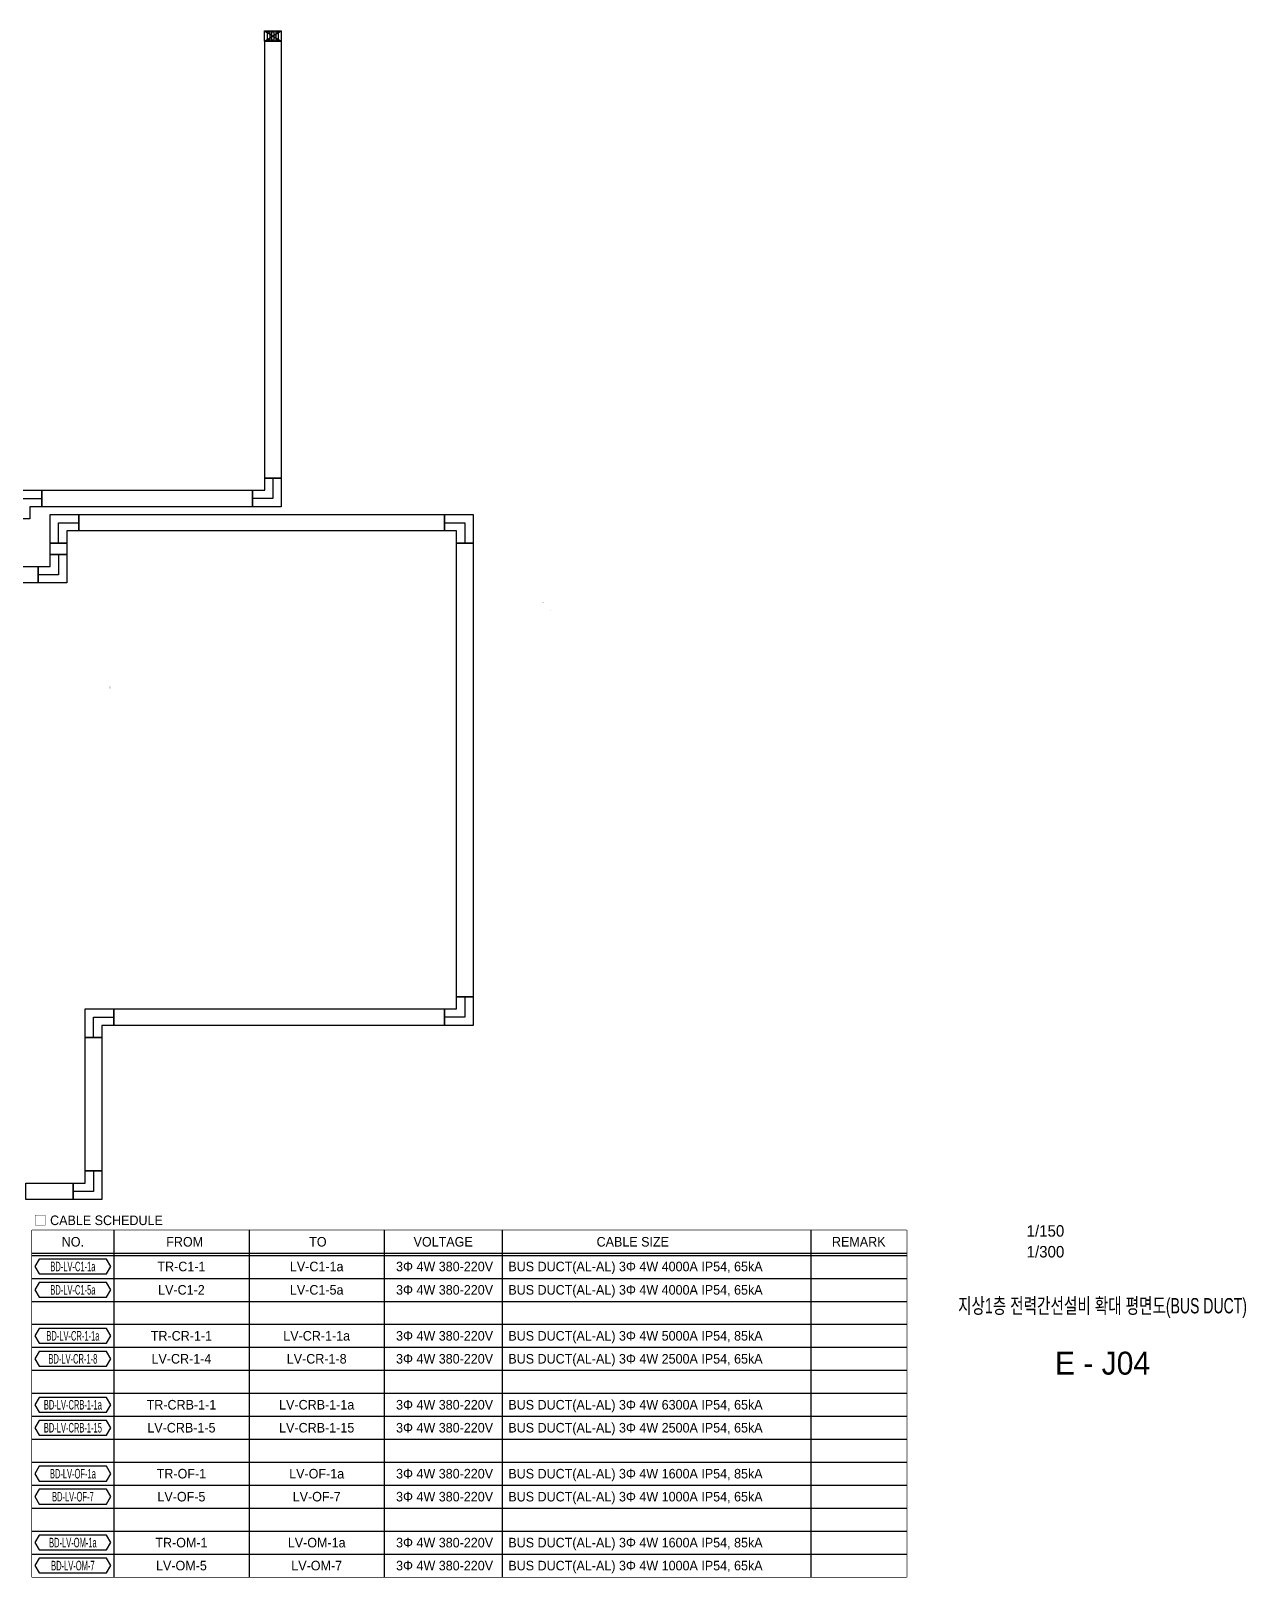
# Model space of a CAD drawing. Header units: millimetres. Extents: x 28486 to 374549, y -351975 to 868946.
# Drawn here: x 326947 to 374549, y -347433 to -286874 of the extents above; entities that cross this region are included whole.
import ezdxf
from ezdxf.enums import TextEntityAlignment as Align

# ---------------------------------------------------------------- set-up
doc = ezdxf.new("R2010")
doc.units = ezdxf.units.MM
doc.header["$LTSCALE"] = 150
doc.layers.get('Defpoints').update_dxf_attribs({"color": 150})
for name, color, linetype in [('-----26 Electrical Cable Tray_HV_발전기 B', 103, 'Continuous'), ('-----27 Bus Duct_HV_6.6kV (추후 증설용)', 150, 'Continuous'), ('-----27 Bus Duct_LV_380-220V', 200, 'Continuous'), ('-----29 Cable Schedule', 1, 'Continuous'), ('-----29 Indicator', 1, 'Continuous'), ('-----29 주기', 1, 'Continuous'), ('-----30 Text', 2, 'Continuous'), ('-----41 Drawing Title', 2, 'Continuous'), ('-----42 Drawing Number', 2, 'Continuous'), ('-----43 Drawing Scale', 3, 'Continuous')]:
    doc.layers.add(name, color=color, linetype=linetype)
doc.styles.add('ELEC', font='')
doc.styles.get("Standard").update_dxf_attribs({"font": ''})
doc.styles.get('ELEC').set_extended_font_data('Dotum')
doc.styles.get('Standard').set_extended_font_data('Dotum')
doc.dimstyles.new('전기통신참고용-치수', dxfattribs={"dimscale": 15, "dimtxt": 2, "dimasz": 0, "dimexe": 0, "dimexo": 0, "dimgap": 0.4, "dimtad": 4, "dimdec": 0, "dimzin": 0, "dimdsep": 46, "dimtxsty": 'Standard', "dimblk": 'NONE', "dimcen": 0, "dimse1": 1, "dimse2": 1, "dimsd1": 1, "dimsd2": 1, "dimclrd": 8, "dimclre": 8, "dimclrt": 8, "dimadec": 0, "dimazin": 0, "dimtfac": 1, "dimtdec": 0, "dimtix": 1, "dimtmove": 2, "dimatfit": 0, "dimldrblk": 'NONE', "dimfxl": 2, "dimtolj": 1, "dimtzin": 0, "dimarcsym": 0})

# ---------------------------------------------------------------- blocks, each defined once
blk = doc.blocks.new('*D2083')
at = {"layer": 'Defpoints', "color": 0, "transparency": 16777216}
for p in [(0, 5214), (764, 5214), (764, 5214), (686, -23523), (686, -23523), (686, -24216)]:
    blk.add_point(p, dxfattribs=at)
at = {"color": 0, "transparency": 16777216, "insert": (382, 5193), "char_height": 30, "attachment_point": 5}
blk.add_mtext('\\A1;{\\C0;764}', dxfattribs=at)
at = {"color": 0, "transparency": 16777216, "insert": (665, -23870), "char_height": 30, "attachment_point": 5, "rotation": 90}
blk.add_mtext('\\A1;{\\C0;693}', dxfattribs=at)
blk = doc.blocks.new('_None')
blk = doc.blocks.new('*D2084')
at = {"layer": 'Defpoints', "color": 0, "transparency": 16777216}
for p in [(764, 5214), (764, 5214), (764, 4521), (0, -24216), (686, -24216), (686, -24216)]:
    blk.add_point(p, dxfattribs=at)
at = {"color": 0, "transparency": 16777216, "insert": (743, 4868), "char_height": 30, "attachment_point": 5, "rotation": 90}
blk.add_mtext('\\A1;{\\C0;693}', dxfattribs=at)
at = {"color": 0, "transparency": 16777216, "insert": (343, -24195), "char_height": 30, "attachment_point": 5}
blk.add_mtext('\\A1;{\\C0;686}', dxfattribs=at)
blk = doc.blocks.new('*D2085')
at = {"layer": 'Defpoints', "color": 0, "transparency": 16777216}
for p in [(0, 4521), (764, 4521), (764, 4521)]:
    blk.add_point(p, dxfattribs=at)
at = {"color": 0, "transparency": 16777216, "insert": (382, 4542), "char_height": 30, "attachment_point": 5}
blk.add_mtext('\\A1;{\\C0;764}', dxfattribs=at)
blk = doc.blocks.new('*D2087')
at = {"layer": 'Defpoints', "color": 0, "transparency": 16777216}
for p in [(686, 9793), (686, 9793), (0, 5214), (764, 5214), (764, 5214), (686, -6961)]:
    blk.add_point(p, dxfattribs=at)
at = {"color": 0, "transparency": 16777216, "insert": (382, 5193), "char_height": 30, "attachment_point": 5}
blk.add_mtext('\\A1;{\\C0;764}', dxfattribs=at)
at = {"color": 0, "transparency": 16777216, "insert": (665, 1416), "char_height": 30, "attachment_point": 5, "rotation": 90}
blk.add_mtext('\\A1;{\\C0;16754}', dxfattribs=at)
blk = doc.blocks.new('*D2088')
at = {"layer": 'Defpoints', "color": 0, "transparency": 16777216}
for p in [(764, 5214), (764, 5214), (764, 4506), (0, -6961), (686, -6961), (686, -6961)]:
    blk.add_point(p, dxfattribs=at)
at = {"color": 0, "transparency": 16777216, "insert": (743, 4860), "char_height": 30, "attachment_point": 5, "rotation": 90}
blk.add_mtext('\\A1;{\\C0;708}', dxfattribs=at)
at = {"color": 0, "transparency": 16777216, "insert": (343, -6940), "char_height": 30, "attachment_point": 5}
blk.add_mtext('\\A1;{\\C0;686}', dxfattribs=at)
blk = doc.blocks.new('*D2089')
at = {"layer": 'Defpoints', "color": 0, "transparency": 16777216}
for p in [(0, 4506), (764, 4506), (764, 4506)]:
    blk.add_point(p, dxfattribs=at)
at = {"color": 0, "transparency": 16777216, "insert": (382, 4527), "char_height": 30, "attachment_point": 5}
blk.add_mtext('\\A1;{\\C0;764}', dxfattribs=at)
blk = doc.blocks.new('A$341610189226')
for p, q in [((0, 0), (648, 401)), ((0, 401), (648, 0))]:
    blk.add_line(p, q)
for points in [[(648, 0), (0, 0), (0, 401), (648, 401)], [(114, 359), (198, 359), (198, 42), (114, 42)], [(282, 359), (366, 359), (366, 42), (282, 42)], [(450, 359), (534, 359), (534, 42), (450, 42)]]:
    blk.add_lwpolyline(points, close=True)
blk = doc.blocks.new('A$C299894f3')
at = {"layer": '-----27 Bus Duct_HV_6.6kV (추후 증설용)'}
for p, q in [((0, 0, 0), (0, 650, 0)), ((0, 650, 0), (472, 650, 0)), ((472, 650, 0), (472, 1122, 0)), ((472, 1122, 0), (1122, 1122, 0)), ((797, 1122, 0), (797, 325, 0)), ((1122, 1122, 0), (1122, 0, 0)), ((797, 325, 0), (0, 325, 0)), ((1122, 0, 0), (0, 0, 0))]:
    blk.add_line(p, q, dxfattribs=at)
blk = doc.blocks.new('*U2082')
at = {"color": 1}
blk.add_line((382, 5214.2), (382, 4521.2), dxfattribs=at)
at = {"color": 0}
blk.add_lwpolyline([(764, 4521.2), (0, 4521.2), (0, 5214.2), (764, 5214.2)], close=True, dxfattribs=at)
for base, p1, p2, override, picture, middle in [((764, 5214.2), (0, 5214.2), (764, 5214.2), {"dimtxsty": 'Standard', "dimclrd": 0, "dimclre": 0, "dimclrt": 0}, '*D2083', (382, 5193.2)), ((764, 4521.2), (0, 4521.2), (764, 4521.2), {"dimtad": 1, "dimtxsty": 'Standard', "dimclrd": 0, "dimclre": 0, "dimclrt": 0}, '*D2085', (382, 4542.2))]:
    dim = blk.add_linear_dim(base=base, p1=p1, p2=p2, text='{\\C0;<>}', dimstyle='전기통신참고용-치수', override=override, dxfattribs=at)
    dim.commit()
    dim.dimension.update_dxf_attribs({"geometry": picture, "text_midpoint": middle})
dim = blk.add_linear_dim(base=(764, 5214.2), p1=(764, 4521.2), p2=(764, 5214.2), angle=90, text='{\\C0;<>}', dimstyle='전기통신참고용-치수', override={"dimtad": 1, "dimtxsty": 'Standard', "dimclrd": 0, "dimclre": 0, "dimclrt": 0}, dxfattribs=at)
dim.commit()
dim.dimension.update_dxf_attribs({"geometry": '*D2084', "text_midpoint": (743, 4867.7)})
blk = doc.blocks.new('*U2086')
at = {"color": 1}
blk.add_line((382, 5214.2), (382, 4506.2), dxfattribs=at)
at = {"color": 0}
blk.add_lwpolyline([(764, 4506.2), (0, 4506.2), (0, 5214.2), (764, 5214.2)], close=True, dxfattribs=at)
for base, p1, p2, override, picture, middle in [((764, 5214.2), (0, 5214.2), (764, 5214.2), {"dimtxsty": 'Standard', "dimclrd": 0, "dimclre": 0, "dimclrt": 0}, '*D2087', (382, 5193.2)), ((764, 4506.2), (0, 4506.2), (764, 4506.2), {"dimtad": 1, "dimtxsty": 'Standard', "dimclrd": 0, "dimclre": 0, "dimclrt": 0}, '*D2089', (382, 4527.2))]:
    dim = blk.add_linear_dim(base=base, p1=p1, p2=p2, text='{\\C0;<>}', dimstyle='전기통신참고용-치수', override=override, dxfattribs=at)
    dim.commit()
    dim.dimension.update_dxf_attribs({"geometry": picture, "text_midpoint": middle})
dim = blk.add_linear_dim(base=(764, 5214.2), p1=(764, 4506.2), p2=(764, 5214.2), angle=90, text='{\\C0;<>}', dimstyle='전기통신참고용-치수', override={"dimtad": 1, "dimtxsty": 'Standard', "dimclrd": 0, "dimclre": 0, "dimclrt": 0}, dxfattribs=at)
dim.commit()
dim.dimension.update_dxf_attribs({"geometry": '*D2088', "text_midpoint": (743, 4860.2)})

msp = doc.modelspace()

# ---------------------------------------------------------------- linework, layer by layer
at = {"layer": '-----27 Bus Duct_HV_6.6kV (추후 증설용)', "elevation": 0}
for points in [[(336105, -287275), (336755, -287275), (336755, -304388), (336105, -304388)], [(335633, -304860), (335633, -305510), (327377, -305510), (327377, -304860)], [(343153, -305810), (343153, -306460), (328822, -306460), (328822, -305810)], [(328350, -307375), (327700, -307375), (327700, -306932), (328350, -306932)], [(344275, -324703), (343625, -324703), (343625, -306932), (344275, -306932)], [(323452, -308497), (323452, -307847), (327228, -307847), (327228, -308497)], [(330197, -325825), (330197, -325175), (343153, -325175), (343153, -325825)], [(329725, -331528), (329075, -331528), (329075, -326297), (329725, -326297)], [(326747, -332650), (326747, -332000), (328603, -332000), (328603, -332650)]]:
    msp.add_lwpolyline(points, close=True, dxfattribs=at)
at = {"layer": '-----29 Cable Schedule', "color": 3, "elevation": 0}
msp.add_lwpolyline([(326990, -333850), (361251, -333850), (361251, -347433), (326990, -347433)], close=True, dxfattribs=at)

# ---------------------------------------------------------------- block references
at = {"layer": '-----27 Bus Duct_HV_6.6kV (추후 증설용)'}
for name, p in [('A$341610189226', (336102, -287275)), ('A$C299894f3', (335633, -305510)), ('A$C299894f3', (327228, -308497)), ('A$C299894f3', (343153, -325825, 0)), ('A$C299894f3', (328603, -332650))]:
    msp.add_blockref(name, p, dxfattribs=at)
for p, rotation in [((327377, -304860), 180), ((328822, -305810, 0), 180), ((344275, -306932, 0), 90), ((330197, -325175, 0), 180)]:
    msp.add_blockref('A$C299894f3', p, dxfattribs=dict(at, rotation=rotation))
at = {"layer": '-----27 Bus Duct_LV_380-220V', "rotation": 89.99999999999997}
for name, p in [('*U2082', (323114, -309932, 0)), ('*U2086', (323099, -312932, 0))]:
    msp.add_blockref(name, p, dxfattribs=at)

# ---------------------------------------------------------------- texts
at = {"layer": '-----41 Drawing Title', "style": 'ELEC', "width": 0.7}
msp.add_text('지상1층 전력간선설비 확대 평면도(BUS DUCT)', height=600, dxfattribs=at).set_placement((368925, -336805), align=Align.MIDDLE_CENTER)
at = {"layer": '-----42 Drawing Number', "style": 'ELEC'}
msp.add_text('E - J04', height=900, dxfattribs=at).set_placement((368925, -339055), align=Align.MIDDLE_CENTER)
at = {"layer": '-----43 Drawing Scale', "style": 'ELEC'}
for s, p in [('1/150', (366690, -333875)), ('1/300', (366690, -334690))]:
    msp.add_text(s, height=450, dxfattribs=at).set_placement(p, align=Align.MIDDLE_CENTER)

# ---------------------------------------------------------------- next in the draw order: wipeouts: each hides what was drawn before it
at = {"color": 3}
msp.add_wipeout([(326990, -333850), (361251, -333850), (361251, -347433), (326990, -347433)], dxfattribs=at).dxf.layer = '-----26 Electrical Cable Tray_HV_발전기 B'

# ---------------------------------------------------------------- next in the draw order: linework, layer by layer
at = {"layer": '-----29 Cable Schedule'}
for p, q in [((330193, -333850), (330193, -334833)), ((335492, -333850), (335492, -334833)), ((340791, -333850), (340791, -334833)), ((345404, -333850), (345404, -334833)), ((357501, -333850), (357501, -334833))]:
    msp.add_line(p, q, dxfattribs=at)
at = {"layer": '-----29 Cable Schedule', "color": 3}
for p, q in [((326990, -334750), (361251, -334750)), ((326990, -334833), (361251, -334833))]:
    msp.add_line(p, q, dxfattribs=at)
at = {"layer": '-----29 Cable Schedule', "color": 1}
for p, q in [((330193, -334833), (330193, -347433)), ((335492, -334833), (335492, -347433)), ((340791, -334833), (340791, -347433)), ((345404, -334833), (345404, -347433)), ((357501, -334833), (357501, -347433)), ((326990, -335733), (361251, -335733)), ((326990, -336633), (361251, -336633)), ((326990, -337533), (361251, -337533)), ((326990, -338433), (361251, -338433)), ((326990, -339333), (361251, -339333)), ((326990, -340233), (361251, -340233)), ((326990, -341133), (361251, -341133)), ((326990, -342033), (361251, -342033)), ((326990, -342933), (361251, -342933)), ((326990, -343833), (361251, -343833)), ((326990, -344733), (361251, -344733)), ((326990, -345633), (361251, -345633)), ((326990, -346533), (361251, -346533))]:
    msp.add_line(p, q, dxfattribs=at)
at = {"layer": '-----29 주기', "elevation": 0}
for points in [[(327268, -334979), (327102, -335268), (327268, -335556), (329914, -335556), (330081, -335268), (329914, -334979)], [(327268, -335894), (327102, -336183), (327268, -336472), (329914, -336472), (330081, -336183), (329914, -335894)], [(327268, -337694), (327102, -337983), (327268, -338272), (329914, -338272), (330081, -337983), (329914, -337694)], [(327268, -338594), (327102, -338883), (327268, -339172), (329914, -339172), (330081, -338883), (329914, -338594)], [(327268, -340394), (327102, -340683), (327268, -340972), (329914, -340972), (330081, -340683), (329914, -340394)], [(327268, -341294), (327102, -341583), (327268, -341872), (329914, -341872), (330081, -341583), (329914, -341294)], [(327268, -343094), (327102, -343383), (327268, -343672), (329914, -343672), (330081, -343383), (329914, -343094)], [(327268, -343994), (327102, -344283), (327268, -344572), (329914, -344572), (330081, -344283), (329914, -343994)], [(327268, -345794), (327102, -346083), (327268, -346372), (329914, -346372), (330081, -346083), (329914, -345794)], [(327268, -346694), (327102, -346983), (327268, -347272), (329914, -347272), (330081, -346983), (329914, -346694)]]:
    msp.add_lwpolyline(points, close=True, dxfattribs=at)

# ---------------------------------------------------------------- next in the draw order: texts
at = {"layer": '-----29 Indicator', "color": 2, "linetype": 'Continuous', "style": 'ELEC'}
msp.add_text('□ CABLE SCHEDULE', height=375, dxfattribs=at).set_placement((327051, -333459), align=Align.MIDDLE_LEFT)
at = {"layer": '-----30 Text', "style": 'ELEC'}
msp.add_text('NO.', height=375, dxfattribs=at).set_placement((328591, -334300), align=Align.MIDDLE)
for s, p in [('FROM', (332971, -334300)), ('TO', (338189, -334300)), ('VOLTAGE', (343096, -334300)), ('CABLE SIZE', (350524, -334300)), ('REMARK', (359376, -334300)), ('TR-C1-1', (332843, -335268)), ('LV-C1-1a', (338142, -335268)), ('3Φ 4W 380-220V', (343151, -335268)), ('LV-C1-2', (332843, -336183)), ('LV-C1-5a', (338142, -336183)), ('3Φ 4W 380-220V', (343151, -336183)), ('TR-CR-1-1', (332843, -337983)), ('LV-CR-1-1a', (338142, -337983)), ('3Φ 4W 380-220V', (343151, -337983)), ('LV-CR-1-4', (332843, -338883)), ('LV-CR-1-8', (338142, -338883)), ('3Φ 4W 380-220V', (343151, -338883)), ('TR-CRB-1-1', (332843, -340683)), ('LV-CRB-1-1a', (338142, -340683)), ('3Φ 4W 380-220V', (343151, -340683)), ('LV-CRB-1-5', (332843, -341583)), ('LV-CRB-1-15', (338142, -341583)), ('3Φ 4W 380-220V', (343151, -341583)), ('TR-OF-1', (332843, -343383)), ('LV-OF-1a', (338142, -343383)), ('3Φ 4W 380-220V', (343151, -343383)), ('LV-OF-5', (332843, -344283)), ('LV-OF-7', (338142, -344283)), ('3Φ 4W 380-220V', (343151, -344283)), ('TR-OM-1', (332843, -346083)), ('LV-OM-1a', (338142, -346083)), ('3Φ 4W 380-220V', (343151, -346083)), ('LV-OM-5', (332843, -346983)), ('LV-OM-7', (338142, -346983)), ('3Φ 4W 380-220V', (343151, -346983))]:
    msp.add_text(s, height=375, dxfattribs=at).set_placement(p, align=Align.MIDDLE_CENTER)
at = {"layer": '-----30 Text', "linetype": 'Continuous', "style": 'ELEC', "width": 0.6}
for s, p in [('BD-LV-C1-1a', (328591, -335268)), ('BD-LV-C1-5a', (328591, -336183)), ('BD-LV-CR-1-1a', (328591, -337983)), ('BD-LV-CR-1-8', (328591, -338883)), ('BD-LV-CRB-1-1a', (328591, -340683)), ('BD-LV-CRB-1-15', (328591, -341583)), ('BD-LV-OF-1a', (328591, -343383)), ('BD-LV-OF-7', (328591, -344283)), ('BD-LV-OM-1a', (328591, -346083)), ('BD-LV-OM-7', (328591, -346983))]:
    msp.add_text(s, height=375, dxfattribs=at).set_placement(p, align=Align.MIDDLE)
at = {"layer": '-----30 Text', "style": 'ELEC'}
for s, p in [('BUS DUCT(AL-AL) 3Φ 4W 4000A IP54, 65kA', (345649, -335268)), ('BUS DUCT(AL-AL) 3Φ 4W 4000A IP54, 65kA', (345649, -336183)), ('BUS DUCT(AL-AL) 3Φ 4W 5000A IP54, 85kA', (345649, -337983)), ('BUS DUCT(AL-AL) 3Φ 4W 2500A IP54, 65kA', (345649, -338883)), ('BUS DUCT(AL-AL) 3Φ 4W 6300A IP54, 65kA', (345649, -340683)), ('BUS DUCT(AL-AL) 3Φ 4W 2500A IP54, 65kA', (345649, -341583)), ('BUS DUCT(AL-AL) 3Φ 4W 1600A IP54, 85kA', (345649, -343383)), ('BUS DUCT(AL-AL) 3Φ 4W 1000A IP54, 65kA', (345649, -344283)), ('BUS DUCT(AL-AL) 3Φ 4W 1600A IP54, 85kA', (345649, -346083)), ('BUS DUCT(AL-AL) 3Φ 4W 1000A IP54, 65kA', (345649, -346983))]:
    msp.add_text(s, height=375, dxfattribs=at).set_placement(p, align=Align.MIDDLE_LEFT)

doc.saveas('drawing.dxf')
